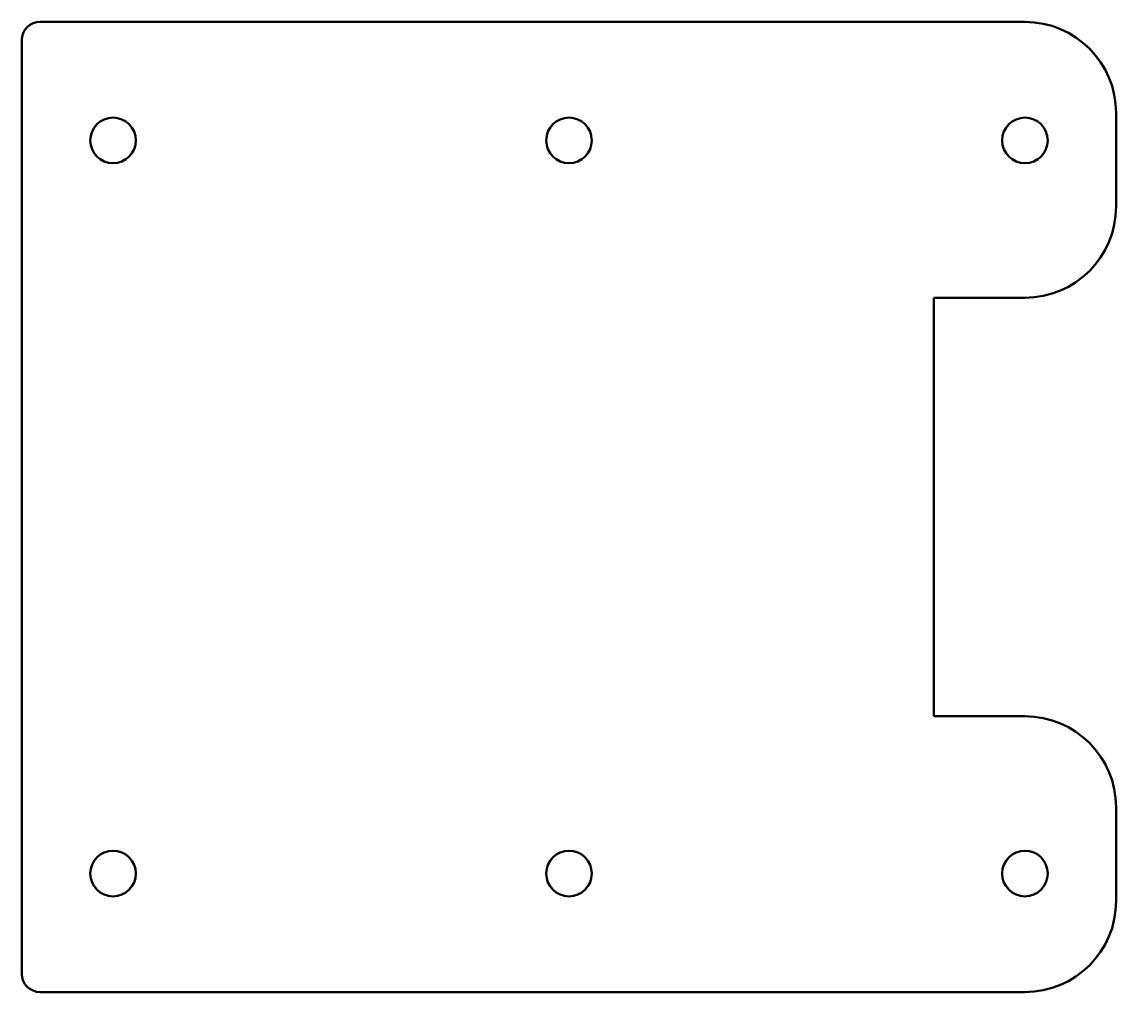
# Model space of a CAD drawing. Header units: millimetres. Extents: x 0 to 120, y -76 to 30.
import ezdxf

# ---------------------------------------------------------------- set-up
doc = ezdxf.new("R2010")
doc.units = ezdxf.units.MM
doc.layers.add('IV_INTERIOR_PROFILES', color=7, linetype='Continuous', lineweight=50)
doc.layers.add('IV_OUTER_PROFILE', color=7, linetype='Continuous', lineweight=50)

msp = doc.modelspace()

# ---------------------------------------------------------------- linework, layer by layer
at = {"layer": 'IV_INTERIOR_PROFILES'}
for centre in [(10, 17.25), (60, 17.25), (110, 17.25), (10, -63.15), (60, -63.15), (110, -63.15)]:
    msp.add_circle(centre, 2.5, dxfattribs=at)
at = {"layer": 'IV_OUTER_PROFILE'}
for p, q in [((2, 30.25), (110, 30.25)), ((0, -74.15), (0, 28.25)), ((120, 20.25), (120, 10)), ((100, 0), (110, 0)), ((100, 0), (100, -45.9)), ((100, -45.9), (110, -45.9)), ((120, -55.9), (120, -66.15)), ((2, -76.15), (110, -76.15))]:
    msp.add_line(p, q, dxfattribs=at)
for centre, radius, start, end in [((2, 28.25), 2, 90, 180), ((110, 20.25), 10, 0, 90), ((110, 10), 10, 270, 0), ((110, -55.9), 10, 0, 90), ((110, -66.15), 10, 270, 0), ((2, -74.15), 2, 180, 270)]:
    msp.add_arc(centre, radius, start, end, dxfattribs=at)

doc.saveas('drawing.dxf')
